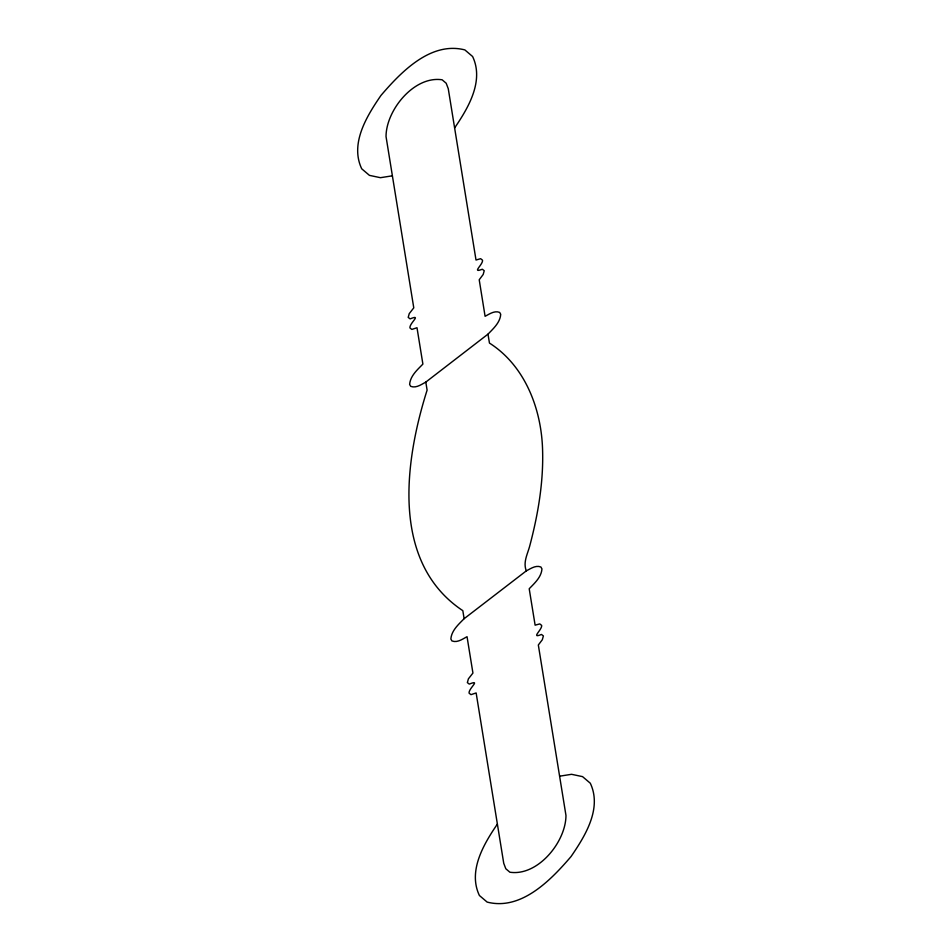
<?xml version="1.0" encoding="UTF-8"?>
<svg xmlns="http://www.w3.org/2000/svg" width="952" height="952" viewBox="0 0 952 952"><rect width="100%" height="100%" fill="white"/><g stroke="black" fill="none" stroke-linecap="round" stroke-linejoin="round"><path stroke-width="1.43" d="M454.616 127.913C468.36 107.838 484.235 80.944 472.597 56.501L464.85 49.909C430.768 41.138 401.066 71.983 380.955 95.45C366.829 116.037 349.753 143.514 361.712 168.79L369.447 175.37L380.443 177.691L392.391 175.811M497.384 824.087C483.64 844.162 467.765 871.056 479.403 895.499L487.15 902.091C521.232 910.862 550.934 880.017 571.045 856.55C585.171 835.963 602.247 808.486 590.288 783.21L582.553 776.63L571.557 774.309L559.609 776.189M487.983 334.152C493.35 328.583 500.169 322.526 500.716 314.315L499.669 312.423C494.612 310.304 489.435 314.041 485.092 316.302L479.213 279.769L483.176 274.497L484.223 270.725L482.319 269.226C471.014 273.629 483.235 264.466 482.521 260.193L480.617 258.682L476.012 260.027L448.261 88.691L446.19 83.24L442.133 79.789C414.06 75.541 386.036 110.265 386.036 136.588L413.775 307.853L409.253 313.625L408.206 317.385L410.11 318.884C422.343 313.922 409.384 323.037 409.919 327.928L411.823 329.428L417 327.738L422.89 364.104C417.333 369.792 410.241 375.98 409.634 384.43L410.681 386.322C415.953 388.475 421.32 384.501 425.806 382.097L487.983 334.152L489.459 343.077C524.492 365.401 540.903 407.599 542.509 447.773C543.818 481.117 538.142 514.258 529.621 546.377C527.396 554.457 522.945 562.418 526.301 570.879L464.124 618.705C458.555 624.381 451.474 630.581 450.867 639.018L451.914 640.922C457.198 643.064 462.541 639.078 467.039 636.698L472.93 673.064L468.408 678.836L467.361 682.608L469.265 684.107C481.498 679.145 468.539 688.26 469.074 693.151L470.966 694.651L476.143 692.949L503.739 863.309L505.81 868.759L509.867 872.211C537.939 876.459 565.964 841.735 565.964 815.412L538.332 644.992L542.331 639.72L543.378 635.948L541.474 634.448C530.193 639.042 542.342 629.605 541.664 625.404L539.772 623.905L535.119 625.178L529.205 588.752C534.584 583.183 541.402 577.126 541.95 568.903L540.903 567.011C535.845 564.893 530.669 568.641 526.301 570.879M425.806 382.097L427.103 390.13C404.588 461.268 390.534 562.596 462.827 610.672L464.124 618.705"/></g></svg>
